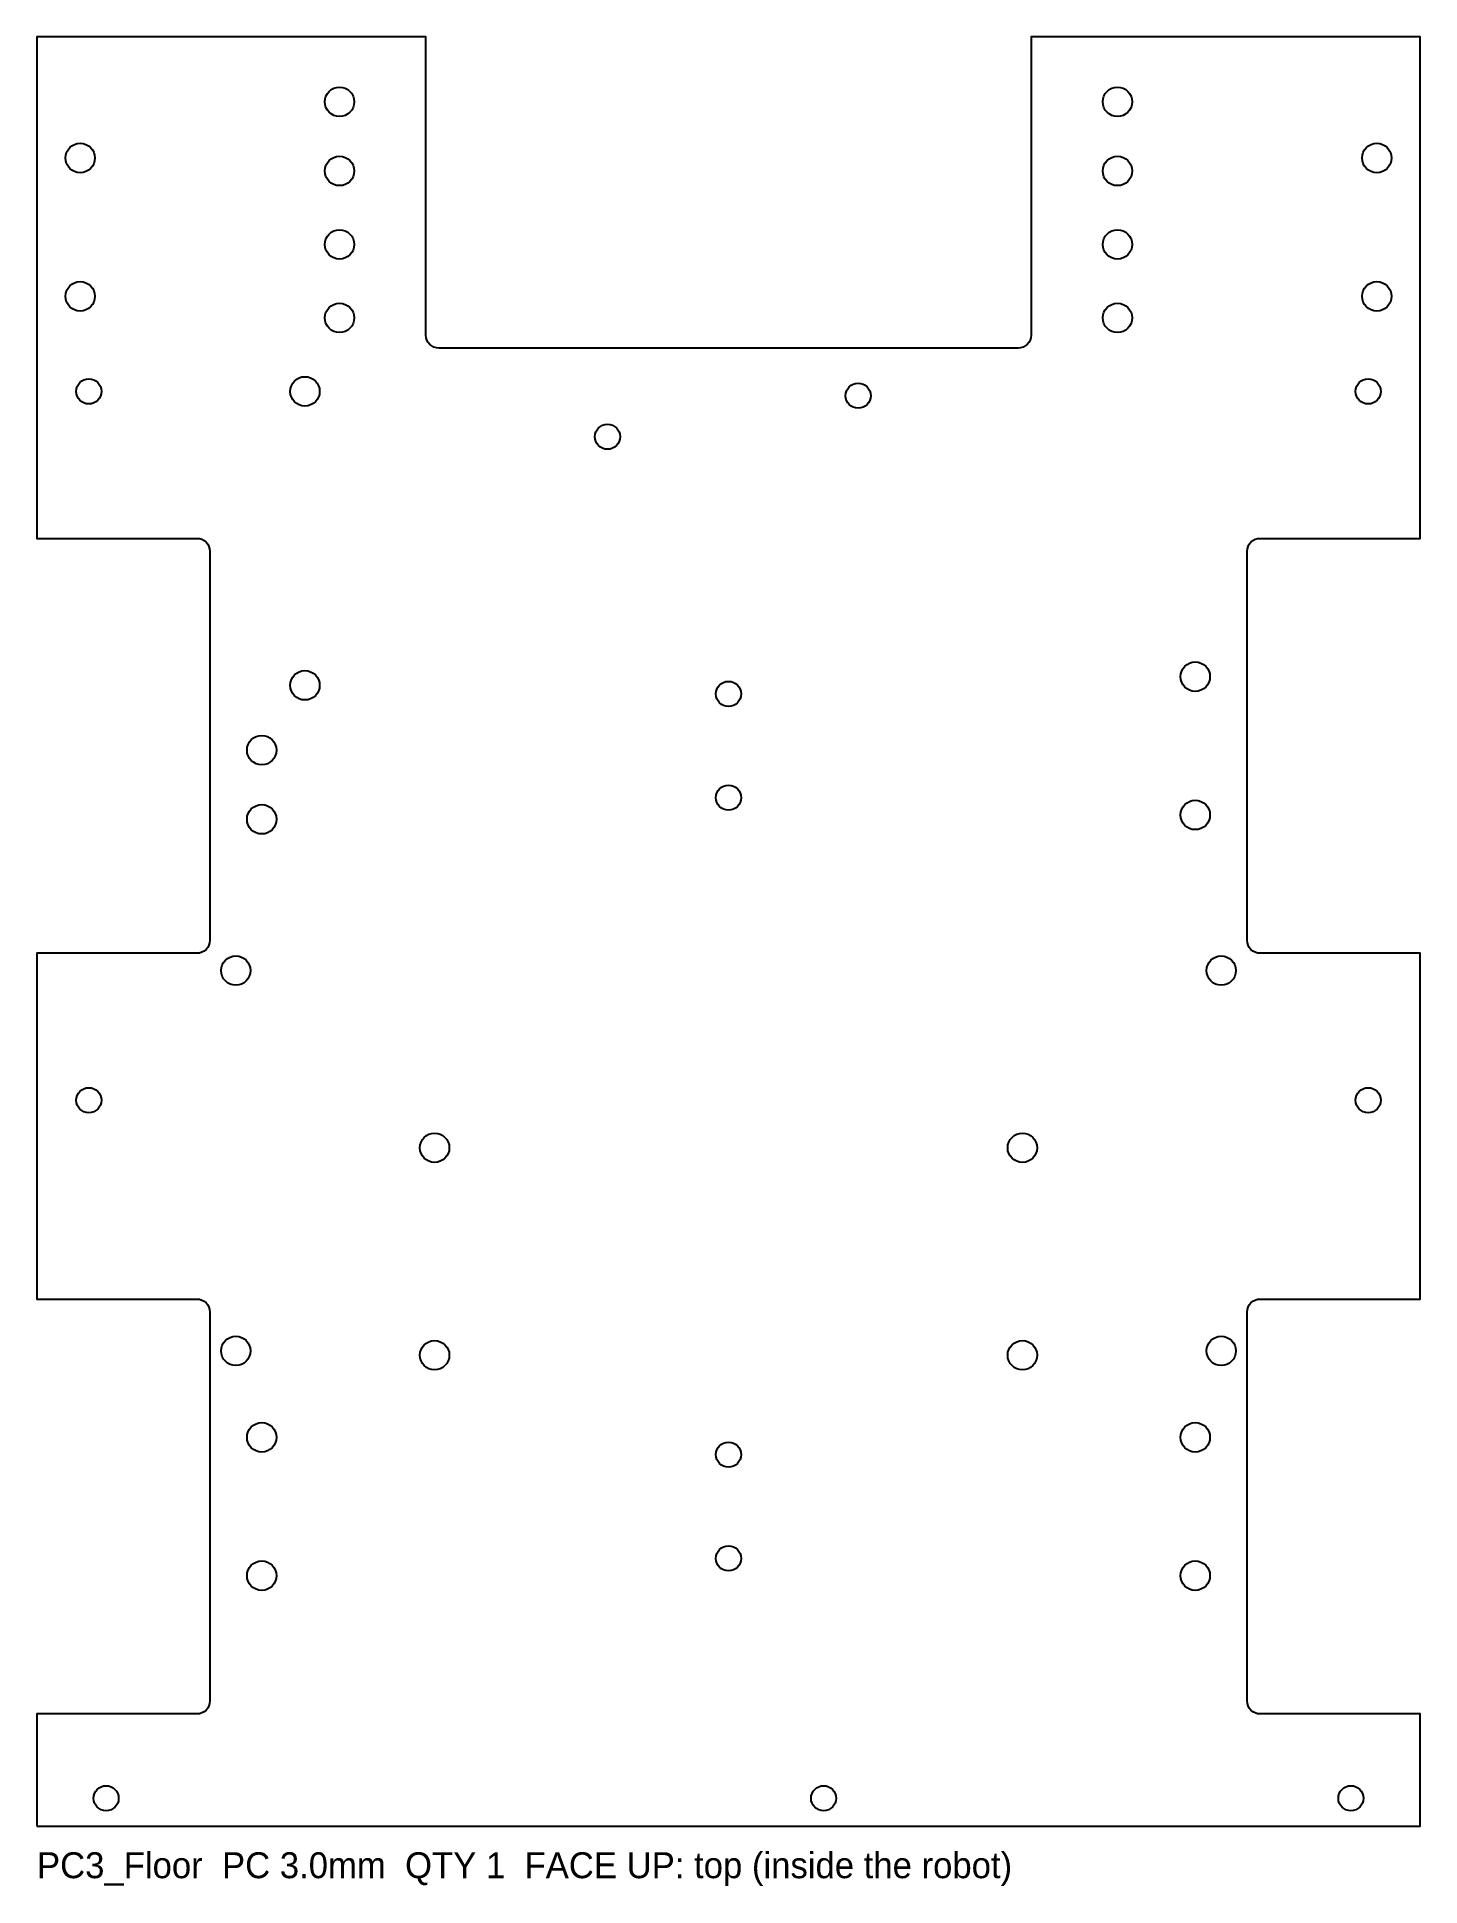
# Model space of a CAD drawing. Header units: millimetres. Extents: x 0 to 160, y -7 to 207.
import ezdxf

# ---------------------------------------------------------------- set-up
doc = ezdxf.new("R2010")
doc.units = ezdxf.units.MM
for name, color, linetype in [('CUT_INNER', 1, 'Continuous'), ('CUT_OUTER', 7, 'Continuous'), ('NOTES', 5, 'Continuous')]:
    doc.layers.add(name, color=color, linetype=linetype)

msp = doc.modelspace()

# ---------------------------------------------------------------- linework, layer by layer
at = {"layer": 'CUT_INNER'}
for centre, radius in [((35, 199.5), 1.7), ((125, 199.5), 1.7), ((5, 193), 1.7), ((155, 193), 1.7), ((35, 191.5), 1.7), ((125, 191.5), 1.7), ((35, 183), 1.7), ((125, 183), 1.7), ((5, 177), 1.7), ((155, 177), 1.7), ((35, 174.5), 1.7), ((125, 174.5), 1.7), ((6, 166), 1.45), ((31, 166), 1.7), ((95, 165.5), 1.45), ((154, 166), 1.45), ((66, 160.75), 1.45), ((31, 132), 1.7), ((134, 133), 1.7), ((80, 131), 1.45), ((26, 124.5), 1.7), ((80, 119), 1.45), ((26, 116.5), 1.7), ((134, 117), 1.7), ((23, 99), 1.7), ((137, 99), 1.7), ((6, 84), 1.45), ((154, 84), 1.45), ((46, 78.5), 1.7), ((114, 78.5), 1.7), ((23, 55), 1.7), ((46, 54.5), 1.7), ((114, 54.5), 1.7), ((137, 55), 1.7), ((26, 45), 1.7), ((134, 45), 1.7), ((80, 43), 1.45), ((80, 31), 1.45), ((26, 29), 1.7), ((134, 29), 1.7), ((8, 3.25), 1.45), ((91, 3.25), 1.45), ((152, 3.25), 1.45)]:
    msp.add_circle(centre, radius, dxfattribs=at)
at = {"layer": 'CUT_OUTER'}
msp.add_lwpolyline([(0, 0), (160, 0), (160, 13), (141.5, 13, -0.414214), (140, 14.5), (140, 59.5, -0.414214), (141.5, 61), (160, 61), (160, 101), (141.5, 101, -0.414214), (140, 102.5), (140, 147.5, -0.414214), (141.5, 149), (160, 149), (160, 207), (115, 207), (115, 172.5, -0.414214), (113.5, 171), (46.5, 171, -0.414214), (45, 172.5), (45, 207), (0, 207), (0, 149), (18.5, 149, -0.414214), (20, 147.5), (20, 102.5, -0.414214), (18.5, 101), (0, 101), (0, 61), (18.5, 61, -0.414214), (20, 59.5), (20, 14.5, -0.414214), (18.5, 13), (0, 13)], format="xyb", close=True, dxfattribs=at)

# ---------------------------------------------------------------- texts
at = {"layer": 'NOTES'}
msp.add_text('PC3_Floor  PC 3.0mm  QTY 1  FACE UP: top (inside the robot)', height=3, dxfattribs=at).set_placement((0, -6))

doc.saveas('drawing.dxf')
